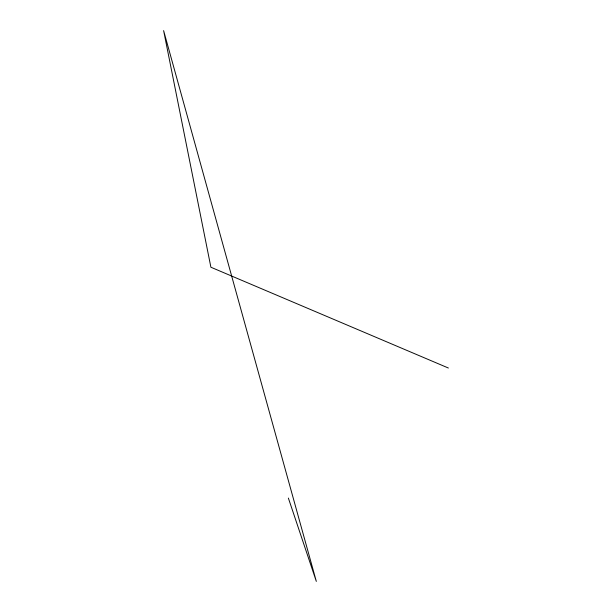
<?xml version="1.0" encoding="UTF-8"?>
<svg xmlns="http://www.w3.org/2000/svg" width="612" height="612" viewBox="0 0 612 612"><rect width="100%" height="100%" fill="white"/><g stroke="black" fill="none" stroke-linecap="round" stroke-linejoin="round"><path stroke-width="0.92" d="M448.389 368.026L210.895 267.23L163.611 30.6L316.327 581.4L288.367 498.076"/></g></svg>
